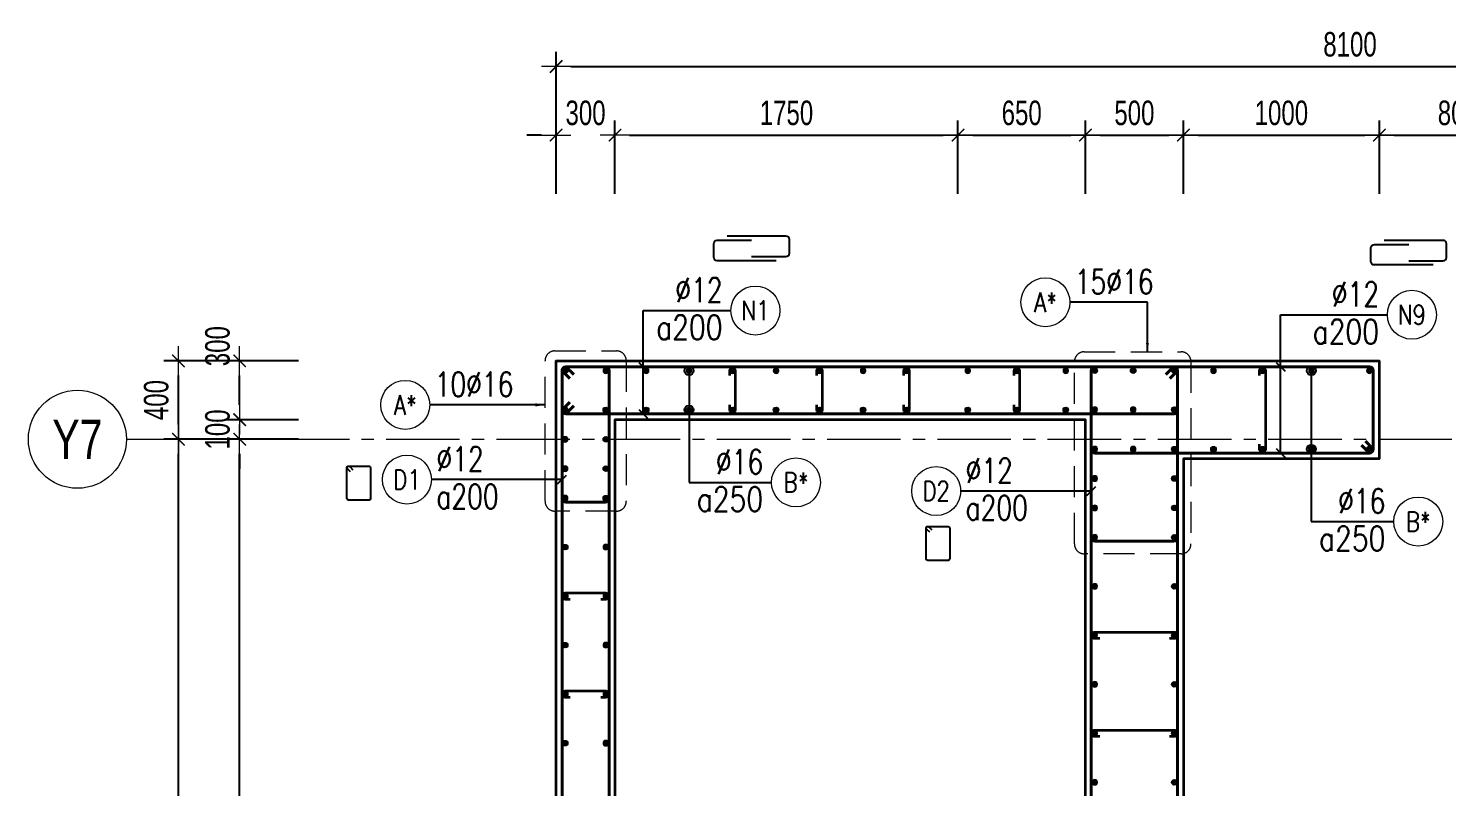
# Model space of a CAD drawing. Header units: millimetres. Extents: x 738475 to 1279438, y -34239 to 156422.
# Drawn here: x 1150913 to 1158149, y 145708 to 149576 of the extents above; entities that cross this region are included whole.
import ezdxf
from ezdxf.enums import TextEntityAlignment as Align

# ---------------------------------------------------------------- set-up
doc = ezdxf.new("R2010")
doc.units = ezdxf.units.MM
doc.header["$MEASUREMENT"] = 0
doc.linetypes.add('HIDDEN2', pattern=[4.7625, 3.175, -1.5875])
doc.linetypes.add('OF_Grid_1$0$CENTER2', pattern=[1.125, 0.75, -0.125, 0.125, -0.125])
doc.layers.get('0').update_dxf_attribs({"lineweight": 20})
doc.layers.get('Defpoints').update_dxf_attribs({"color": 151, "lineweight": 9})
for name, color, linetype, lineweight in [('KC-LEADER', 153, 'Continuous', 18), ('KC-THEP', 6, 'Continuous', 40), ('NDC_S_DIM', 1, 'Continuous', 15), ('NDC_S_HIDDEN', 8, 'HIDDEN2', 13), ('NDC_S_LEADER', 1, 'Continuous', 15), ('NDC_S_REBAR', 4, 'Continuous', 35), ('NDC_S_STIRRUP', 4, 'Continuous', 40), ('NDC_S_VN TEXT', 7, 'Continuous', 20), ('NDC_S_WALL', 6, 'Continuous', 35), ('OF_Grid_1$0$NDC_S_AXIS', 5, 'OF_Grid_1$0$CENTER2', 13), ('OF_Grid_1$0$NDC_S_SYMBOL', 1, 'Continuous', 15), ('OF_Grid_1$0$NDC_S_TEXT SYMBOL', 7, 'Continuous', 20)]:
    doc.layers.add(name, color=color, linetype=linetype, lineweight=lineweight)
doc.layers.add('Leader', color=6, linetype='Continuous')
doc.layers.add('Ligature', color=1, linetype='Continuous')
doc.styles.add('NDC_ARIAL', font='arial.ttf', dxfattribs={"width": 0.85})
doc.styles.add('NDC_DIM', font='', dxfattribs={"width": 0.75})
doc.styles.add('NDC_EN TXT', font='romans.shx', dxfattribs={"width": 0.8})
doc.styles.add('OF_Grid_1$0$NDC_ANNO', font='', dxfattribs={"width": 0.8})
doc.styles.get('NDC_DIM').set_extended_font_data('Dotum')
doc.styles.get('OF_Grid_1$0$NDC_ANNO').set_extended_font_data('Dotum')
doc.dimstyles.new('NDC_1-50', dxfattribs={"dimscale": 50, "dimtxt": 2.5, "dimasz": 1, "dimexe": 1.5, "dimexo": 0, "dimgap": 0.8, "dimtad": 1, "dimdec": 0, "dimdsep": 46, "dimtxsty": 'NDC_ARIAL', "dimblk": 'DIMMARK', "dimcen": 49999.938995, "dimdle": 1.5, "dimclrd": 1, "dimclre": 1, "dimclrt": 3, "dimadec": 0, "dimazin": 0, "dimtfac": 1, "dimtdec": 0, "dimtix": 1, "dimtmove": 2, "dimatfit": 3, "dimfxl": 1, "dimarcsym": 0})
doc.dimstyles.new('NDC_dim_30', dxfattribs={"dimscale": 30, "dimtxt": 2.5, "dimasz": 1.5, "dimexe": 1.5, "dimexo": 2.5, "dimgap": 1, "dimtad": 1, "dimdec": 0, "dimzin": 0, "dimdsep": 46, "dimtxsty": 'NDC_DIM', "dimblk": 'DIMMARK', "dimcen": 0.09, "dimdle": 1.2, "dimclrd": 1, "dimclre": 1, "dimclrt": 3, "dimadec": 0, "dimazin": 0, "dimtfac": 1, "dimtdec": 0, "dimtix": 1, "dimtofl": 0, "dimtmove": 0, "dimatfit": 3, "dimfxl": 6, "dimfxlon": 1, "dimtolj": 1, "dimtzin": 0, "dimarcsym": 0})
doc.dimstyles.new('NDC_dim_50', dxfattribs={"dimscale": 50, "dimtxt": 2.5, "dimasz": 1.5, "dimexe": 1.5, "dimexo": 2.5, "dimgap": 1, "dimtad": 1, "dimdec": 0, "dimzin": 0, "dimdsep": 46, "dimtxsty": 'NDC_DIM', "dimblk": 'DIMMARK', "dimcen": 0.09, "dimdle": 1.2, "dimclrd": 1, "dimclre": 1, "dimclrt": 3, "dimadec": 0, "dimazin": 0, "dimtfac": 1, "dimtdec": 0, "dimtix": 1, "dimtofl": 0, "dimtmove": 0, "dimatfit": 3, "dimfxl": 6, "dimfxlon": 1, "dimtolj": 1, "dimtzin": 0, "dimarcsym": 0})

# ---------------------------------------------------------------- blocks, each defined once
blk = doc.blocks.new('THEP')
at = {"layer": 'KC-LEADER', "color": 6}
blk.add_circle((0, 0), 14, dxfattribs=at)
at = {"layer": 'KC-THEP'}
for p, q in [((-14, 0), (14, 0)), ((9.9, 9.9), (-9.9, -9.9)), ((-9.9, 9.9), (9.9, -9.9)), ((0, 14), (0, -14))]:
    blk.add_line(p, q, dxfattribs=at)
blk = doc.blocks.new('DIMMARK')
at = {"layer": 'NDC_S_DIM', "color": 1}
blk.add_line((-1.5, 0), (1, 0), dxfattribs=at)
at = {"layer": 'NDC_S_DIM', "color": 2, "const_width": 0.1}
blk.add_lwpolyline([(-0.424, -0.424), (0.424, 0.424)], dxfattribs=at)
blk = doc.blocks.new('*U13')
blk.add_circle((-2.5, 0), 2.5)
at = {"layer": 'NDC_S_VN TEXT', "color": 3, "style": 'NDC_EN TXT', "width": 0.75}
blk.add_attdef('DK1', (0.5, 0.85), '', height=2.5, dxfattribs=at)
at = {"layer": 'NDC_S_VN TEXT', "color": 7, "style": 'NDC_EN TXT', "width": 0.8}
blk.add_attdef('SH2', text='', height=2, dxfattribs=at).set_placement((-2.5, 0), align=Align.MIDDLE)
blk = doc.blocks.new('*U11')
blk.add_circle((-2.5, 0), 2.5)
at = {"layer": 'NDC_S_VN TEXT', "color": 3, "style": 'NDC_EN TXT', "width": 0.75}
for tag, p in [('DK1', (0.5, 0.85)), ('KC1', (0.5, -2.97))]:
    blk.add_attdef(tag, p, '', height=2.5, dxfattribs=at)
at = {"layer": 'NDC_S_VN TEXT', "color": 7, "style": 'NDC_EN TXT', "width": 0.8}
blk.add_attdef('SH2', text='', height=2, dxfattribs=at).set_placement((-2.5, 0), align=Align.MIDDLE)
blk = doc.blocks.new('*U10')
blk.add_circle((2.5, 0), 2.5)
at = {"layer": 'NDC_S_VN TEXT', "color": 3, "style": 'NDC_EN TXT'}
for tag, width, p in [('DK2', 0.75, (-0.85, 0.85)), ('KC2', 0.8, (-0.85, -2.97))]:
    blk.add_attdef(tag, text='', height=2.5, dxfattribs=dict(at, width=width)).set_placement(p, align=Align.RIGHT)
at = {"layer": 'NDC_S_VN TEXT', "color": 7, "style": 'NDC_EN TXT', "width": 0.8}
blk.add_attdef('SH3', text='', height=2, dxfattribs=at).set_placement((2.5, 0), align=Align.MIDDLE)
blk = doc.blocks.new('A$C72321851')
at = {"layer": 'Ligature'}
for points in [[(-60.9, -129.3), (-60.9, 170.9, -0.414214), (-43.3, 188.5), (25.8, 188.5, -0.414214), (43.4, 170.9), (43.4, -4.3)], [(-39.7, -4.3), (-39.7, -179.5, 0.414214), (-22.1, -197.1), (47, -197.1, 0.414214), (64.6, -179.5), (64.6, 120.7)]]:
    blk.add_lwpolyline(points, format="xyb", dxfattribs=at)
blk = doc.blocks.new('*D123')
at = {"layer": 'Defpoints', "color": 0, "transparency": 16777216}
for p in [(1151991.4, 147480.2), (1154235.3, 147480.2), (1154344.6, 135880.2)]:
    blk.add_point(p, dxfattribs=at)
at = {"layer": 'NDC_S_DIM', "color": 1, "lineweight": -2, "transparency": 16777216}
for p, q in [((1152291.4, 147480.2), (1151916.4, 147480.2)), ((1151991.4, 135955.2), (1151991.4, 147405.2)), ((1152291.4, 135880.2), (1151916.4, 135880.2))]:
    blk.add_line(p, q, dxfattribs=at)
at = {"layer": 'NDC_S_DIM', "color": 1, "lineweight": -2, "transparency": 16777216, "xscale": 75, "yscale": 75, "zscale": 75}
for p, rotation in [((1151991.4, 147480.2), 90), ((1151991.4, 135880.2), 270)]:
    blk.add_blockref('DIMMARK', p, dxfattribs=dict(at, rotation=rotation))
at = {"layer": 'NDC_S_DIM', "color": 3, "transparency": 16777216, "insert": (1151878.8, 141680.2), "char_height": 125, "attachment_point": 5, "rotation": 90, "style": 'NDC_DIM'}
blk.add_mtext('\\A1;11600', dxfattribs=at)
blk = doc.blocks.new('*D124')
at = {"layer": 'Defpoints', "color": 0, "transparency": 16777216}
for p in [(1153906, 149031.9), (1153606, 147699.2), (1153906, 147399.2)]:
    blk.add_point(p, dxfattribs=at)
at = {"layer": 'NDC_S_DIM', "color": 1, "lineweight": -2, "transparency": 16777216}
for p, q in [((1153606, 148731.9), (1153606, 149106.9)), ((1153906, 148731.9), (1153906, 149106.9)), ((1153531, 149031.9), (1153456, 149031.9)), ((1153981, 149031.9), (1154056, 149031.9))]:
    blk.add_line(p, q, dxfattribs=at)
at = {"layer": 'NDC_S_DIM', "color": 1, "lineweight": -2, "transparency": 16777216, "xscale": 75, "yscale": 75, "zscale": 75}
blk.add_blockref('DIMMARK', (1153606, 149031.9), dxfattribs=at)
at = {"layer": 'NDC_S_DIM', "color": 1, "lineweight": -2, "transparency": 16777216, "xscale": 75, "yscale": 75, "zscale": 75, "rotation": 180}
blk.add_blockref('DIMMARK', (1153906, 149031.9), dxfattribs=at)
at = {"layer": 'NDC_S_DIM', "color": 3, "transparency": 16777216, "insert": (1153756, 149144.5), "char_height": 125, "attachment_point": 5, "style": 'NDC_DIM'}
blk.add_mtext('\\A1;300', dxfattribs=at)
blk = doc.blocks.new('*U15')
at = {"layer": 'OF_Grid_1$0$NDC_S_SYMBOL'}
blk.add_line((5, 0), (9, 0), dxfattribs=at)
blk.add_circle((0, 0), 5, dxfattribs=at)
at = {"layer": 'OF_Grid_1$0$NDC_S_TEXT SYMBOL', "color": 7, "style": 'OF_Grid_1$0$NDC_ANNO', "width": 0.8}
blk.add_attdef('GRID', text='', height=4, rotation=270, dxfattribs=at).set_placement((0, 0), align=Align.MIDDLE)
blk = doc.blocks.new('*D149')
at = {"layer": 'Defpoints', "color": 0, "ltscale": 200, "transparency": 16777216}
for p in [(1161706, 149381.7), (1153606, 147827.7), (1161706, 147258.8)]:
    blk.add_point(p, dxfattribs=at)
at = {"layer": 'NDC_S_DIM', "color": 1, "lineweight": -2, "ltscale": 200, "transparency": 16777216}
for p, q in [((1153606, 149081.7), (1153606, 149456.7)), ((1161706, 149081.7), (1161706, 149456.7)), ((1153681, 149381.7), (1161631, 149381.7))]:
    blk.add_line(p, q, dxfattribs=at)
at = {"layer": 'NDC_S_DIM', "color": 1, "lineweight": -2, "ltscale": 200, "transparency": 16777216, "xscale": 75, "yscale": 75, "zscale": 75, "rotation": 180}
blk.add_blockref('DIMMARK', (1153606, 149381.7), dxfattribs=at)
at = {"layer": 'NDC_S_DIM', "color": 1, "lineweight": -2, "ltscale": 200, "transparency": 16777216, "xscale": 75, "yscale": 75, "zscale": 75}
blk.add_blockref('DIMMARK', (1161706, 149381.7), dxfattribs=at)
at = {"layer": 'NDC_S_DIM', "color": 3, "ltscale": 200, "transparency": 16777216, "insert": (1157656, 149494.3), "char_height": 125, "attachment_point": 5, "style": 'NDC_DIM'}
blk.add_mtext('\\A1;8100', dxfattribs=at)
blk = doc.blocks.new('*D151')
at = {"layer": 'Defpoints', "color": 0, "ltscale": 200, "transparency": 16777216}
for p in [(1151991.4, 147580.2), (1153906, 147580.2), (1154235.3, 147480.2)]:
    blk.add_point(p, dxfattribs=at)
at = {"layer": 'NDC_S_DIM', "color": 1, "lineweight": -2, "ltscale": 200, "transparency": 16777216}
for p, q in [((1151991.4, 147655.2), (1151991.4, 147730.2)), ((1152291.4, 147580.2), (1151916.4, 147580.2)), ((1152291.4, 147480.2), (1151916.4, 147480.2)), ((1151991.4, 147405.2), (1151991.4, 147330.2))]:
    blk.add_line(p, q, dxfattribs=at)
at = {"layer": 'NDC_S_DIM', "color": 1, "lineweight": -2, "ltscale": 200, "transparency": 16777216, "xscale": 75, "yscale": 75, "zscale": 75}
for p, rotation in [((1151991.4, 147580.2), 270), ((1151991.4, 147480.2), 90)]:
    blk.add_blockref('DIMMARK', p, dxfattribs=dict(at, rotation=rotation))
at = {"layer": 'NDC_S_DIM', "color": 3, "ltscale": 200, "transparency": 16777216, "insert": (1151878.8, 147530.2), "char_height": 125, "attachment_point": 5, "rotation": 90, "style": 'NDC_DIM'}
blk.add_mtext('\\A1;100', dxfattribs=at)
blk = doc.blocks.new('*D131')
at = {"layer": 'Defpoints', "color": 0, "ltscale": 200, "transparency": 16777216}
for p in [(1151991.4, 147880.2), (1153606, 147880.2), (1153906, 147580.2)]:
    blk.add_point(p, dxfattribs=at)
at = {"layer": 'NDC_S_DIM', "color": 1, "lineweight": -2, "ltscale": 200, "transparency": 16777216}
for p, q in [((1152291.4, 147880.2), (1151916.4, 147880.2)), ((1151991.4, 147655.2), (1151991.4, 147805.2)), ((1152291.4, 147580.2), (1151916.4, 147580.2))]:
    blk.add_line(p, q, dxfattribs=at)
at = {"layer": 'NDC_S_DIM', "color": 1, "lineweight": -2, "ltscale": 200, "transparency": 16777216, "xscale": 75, "yscale": 75, "zscale": 75}
for p, rotation in [((1151991.4, 147880.2), 90), ((1151991.4, 147580.2), 270)]:
    blk.add_blockref('DIMMARK', p, dxfattribs=dict(at, rotation=rotation))
at = {"layer": 'NDC_S_DIM', "color": 3, "ltscale": 200, "transparency": 16777216, "insert": (1151878.8, 147955.2), "char_height": 125, "attachment_point": 5, "rotation": 90, "style": 'NDC_DIM'}
blk.add_mtext('\\A1;300', dxfattribs=at)
blk = doc.blocks.new('*D135')
at = {"layer": 'Defpoints', "color": 0, "ltscale": 200, "transparency": 16777216}
for p in [(1151678.8, 147480.2), (1153719.8, 147480.2), (1153719.9, 135880.4)]:
    blk.add_point(p, dxfattribs=at)
at = {"layer": 'NDC_S_DIM', "color": 1, "lineweight": -2, "ltscale": 200, "transparency": 16777216}
for p, q in [((1151978.8, 147480.2), (1151603.8, 147480.2)), ((1151678.8, 135955.4), (1151678.8, 147405.2)), ((1151978.8, 135880.4), (1151603.8, 135880.4))]:
    blk.add_line(p, q, dxfattribs=at)
at = {"layer": 'NDC_S_DIM', "color": 1, "lineweight": -2, "ltscale": 200, "transparency": 16777216, "xscale": 75, "yscale": 75, "zscale": 75}
for p, rotation in [((1151678.8, 147480.2), 90), ((1151678.8, 135880.4), 270)]:
    blk.add_blockref('DIMMARK', p, dxfattribs=dict(at, rotation=rotation))
at = {"layer": 'NDC_S_DIM', "color": 3, "ltscale": 200, "transparency": 16777216, "insert": (1151566.2, 141680.3), "char_height": 125, "attachment_point": 5, "rotation": 90, "style": 'NDC_DIM'}
blk.add_mtext('\\A1;11600', dxfattribs=at)
blk = doc.blocks.new('*D136')
at = {"layer": 'Defpoints', "color": 0, "ltscale": 200, "transparency": 16777216}
for p in [(1151678.8, 147880.2), (1153606, 147880.2), (1153719.8, 147480.2)]:
    blk.add_point(p, dxfattribs=at)
at = {"layer": 'NDC_S_DIM', "color": 1, "lineweight": -2, "ltscale": 200, "transparency": 16777216}
for p, q in [((1151978.8, 147880.2), (1151603.8, 147880.2)), ((1151678.8, 147555.2), (1151678.8, 147805.2)), ((1151978.8, 147480.2), (1151603.8, 147480.2))]:
    blk.add_line(p, q, dxfattribs=at)
at = {"layer": 'NDC_S_DIM', "color": 1, "lineweight": -2, "ltscale": 200, "transparency": 16777216, "xscale": 75, "yscale": 75, "zscale": 75}
for p, rotation in [((1151678.8, 147880.2), 90), ((1151678.8, 147480.2), 270)]:
    blk.add_blockref('DIMMARK', p, dxfattribs=dict(at, rotation=rotation))
at = {"layer": 'NDC_S_DIM', "color": 3, "ltscale": 200, "transparency": 16777216, "insert": (1151566.2, 147680.2), "char_height": 125, "attachment_point": 5, "rotation": 90, "style": 'NDC_DIM'}
blk.add_mtext('\\A1;400', dxfattribs=at)
blk = doc.blocks.new('*D106')
at = {"layer": 'Defpoints', "color": 0, "ltscale": 200, "transparency": 16777216}
for p in [(1155656, 149031.9), (1155656, 147880.2), (1153906, 147399.2)]:
    blk.add_point(p, dxfattribs=at)
at = {"layer": 'NDC_S_DIM', "color": 1, "lineweight": -2, "ltscale": 200, "transparency": 16777216}
for p, q in [((1153906, 148731.9), (1153906, 149106.9)), ((1155656, 148731.9), (1155656, 149106.9)), ((1153981, 149031.9), (1155581, 149031.9))]:
    blk.add_line(p, q, dxfattribs=at)
at = {"layer": 'NDC_S_DIM', "color": 1, "lineweight": -2, "ltscale": 200, "transparency": 16777216, "xscale": 75, "yscale": 75, "zscale": 75, "rotation": 180}
blk.add_blockref('DIMMARK', (1153906, 149031.9), dxfattribs=at)
at = {"layer": 'NDC_S_DIM', "color": 1, "lineweight": -2, "ltscale": 200, "transparency": 16777216, "xscale": 75, "yscale": 75, "zscale": 75}
blk.add_blockref('DIMMARK', (1155656, 149031.9), dxfattribs=at)
at = {"layer": 'NDC_S_DIM', "color": 3, "ltscale": 200, "transparency": 16777216, "insert": (1154781, 149144.5), "char_height": 125, "attachment_point": 5, "style": 'NDC_DIM'}
blk.add_mtext('\\A1;1750', dxfattribs=at)
blk = doc.blocks.new('*D107')
at = {"layer": 'Defpoints', "color": 0, "ltscale": 200, "transparency": 16777216}
for p in [(1156306, 149031.9), (1155656, 147880.2), (1156306, 147580.2)]:
    blk.add_point(p, dxfattribs=at)
at = {"layer": 'NDC_S_DIM', "color": 1, "lineweight": -2, "ltscale": 200, "transparency": 16777216}
for p, q in [((1155656, 148731.9), (1155656, 149106.9)), ((1156306, 148731.9), (1156306, 149106.9)), ((1155731, 149031.9), (1156231, 149031.9))]:
    blk.add_line(p, q, dxfattribs=at)
at = {"layer": 'NDC_S_DIM', "color": 1, "lineweight": -2, "ltscale": 200, "transparency": 16777216, "xscale": 75, "yscale": 75, "zscale": 75, "rotation": 180}
blk.add_blockref('DIMMARK', (1155656, 149031.9), dxfattribs=at)
at = {"layer": 'NDC_S_DIM', "color": 1, "lineweight": -2, "ltscale": 200, "transparency": 16777216, "xscale": 75, "yscale": 75, "zscale": 75}
blk.add_blockref('DIMMARK', (1156306, 149031.9), dxfattribs=at)
at = {"layer": 'NDC_S_DIM', "color": 3, "ltscale": 200, "transparency": 16777216, "insert": (1155981, 149144.5), "char_height": 125, "attachment_point": 5, "style": 'NDC_DIM'}
blk.add_mtext('\\A1;650', dxfattribs=at)
blk = doc.blocks.new('*D114')
at = {"layer": 'Defpoints', "color": 0, "ltscale": 200, "transparency": 16777216}
for p in [(1156806, 149031.9), (1156306, 147580.2), (1156806, 147380.2)]:
    blk.add_point(p, dxfattribs=at)
at = {"layer": 'NDC_S_DIM', "color": 1, "lineweight": -2, "ltscale": 200, "transparency": 16777216}
for p, q in [((1156306, 148731.9), (1156306, 149106.9)), ((1156806, 148731.9), (1156806, 149106.9)), ((1156381, 149031.9), (1156731, 149031.9))]:
    blk.add_line(p, q, dxfattribs=at)
at = {"layer": 'NDC_S_DIM', "color": 1, "lineweight": -2, "ltscale": 200, "transparency": 16777216, "xscale": 75, "yscale": 75, "zscale": 75, "rotation": 180}
blk.add_blockref('DIMMARK', (1156306, 149031.9), dxfattribs=at)
at = {"layer": 'NDC_S_DIM', "color": 1, "lineweight": -2, "ltscale": 200, "transparency": 16777216, "xscale": 75, "yscale": 75, "zscale": 75}
blk.add_blockref('DIMMARK', (1156806, 149031.9), dxfattribs=at)
at = {"layer": 'NDC_S_DIM', "color": 3, "ltscale": 200, "transparency": 16777216, "insert": (1156556, 149144.5), "char_height": 125, "attachment_point": 5, "style": 'NDC_DIM'}
blk.add_mtext('\\A1;500', dxfattribs=at)
blk = doc.blocks.new('*D115')
at = {"layer": 'Defpoints', "color": 0, "ltscale": 200, "transparency": 16777216}
for p in [(1157805.8, 149031.9), (1156806, 147380.2), (1157805.8, 147380.2)]:
    blk.add_point(p, dxfattribs=at)
at = {"layer": 'NDC_S_DIM', "color": 1, "lineweight": -2, "ltscale": 200, "transparency": 16777216}
for p, q in [((1156806, 148731.9), (1156806, 149106.9)), ((1157805.8, 148731.9), (1157805.8, 149106.9)), ((1156881, 149031.9), (1157730.8, 149031.9))]:
    blk.add_line(p, q, dxfattribs=at)
at = {"layer": 'NDC_S_DIM', "color": 1, "lineweight": -2, "ltscale": 200, "transparency": 16777216, "xscale": 75, "yscale": 75, "zscale": 75, "rotation": 180}
blk.add_blockref('DIMMARK', (1156806, 149031.9), dxfattribs=at)
at = {"layer": 'NDC_S_DIM', "color": 1, "lineweight": -2, "ltscale": 200, "transparency": 16777216, "xscale": 75, "yscale": 75, "zscale": 75}
blk.add_blockref('DIMMARK', (1157805.8, 149031.9), dxfattribs=at)
at = {"layer": 'NDC_S_DIM', "color": 3, "ltscale": 200, "transparency": 16777216, "insert": (1157305.9, 149144.5), "char_height": 125, "attachment_point": 5, "style": 'NDC_DIM'}
blk.add_mtext('\\A1;1000', dxfattribs=at)
blk = doc.blocks.new('*D116')
at = {"layer": 'Defpoints', "color": 0, "ltscale": 200, "transparency": 16777216}
for p in [(1158606.1, 149031.9), (1157805.8, 147380.2), (1158606.1, 147380.2)]:
    blk.add_point(p, dxfattribs=at)
at = {"layer": 'NDC_S_DIM', "color": 1, "lineweight": -2, "ltscale": 200, "transparency": 16777216}
for p, q in [((1157805.8, 148731.9), (1157805.8, 149106.9)), ((1158606.1, 148731.9), (1158606.1, 149106.9)), ((1157880.8, 149031.9), (1158531.1, 149031.9))]:
    blk.add_line(p, q, dxfattribs=at)
at = {"layer": 'NDC_S_DIM', "color": 1, "lineweight": -2, "ltscale": 200, "transparency": 16777216, "xscale": 75, "yscale": 75, "zscale": 75, "rotation": 180}
blk.add_blockref('DIMMARK', (1157805.8, 149031.9), dxfattribs=at)
at = {"layer": 'NDC_S_DIM', "color": 1, "lineweight": -2, "ltscale": 200, "transparency": 16777216, "xscale": 75, "yscale": 75, "zscale": 75}
blk.add_blockref('DIMMARK', (1158606.1, 149031.9), dxfattribs=at)
at = {"layer": 'NDC_S_DIM', "color": 3, "ltscale": 200, "transparency": 16777216, "insert": (1158206, 149144.5), "char_height": 125, "attachment_point": 5, "style": 'NDC_DIM'}
blk.add_mtext('\\A1;800', dxfattribs=at)

msp = doc.modelspace()

# ---------------------------------------------------------------- linework, layer by layer
at = {"layer": 'Ligature'}
for points in [[(1152557.095, 147313.596), (1152541.13, 147329.562, -0.66817864), (1152546.903, 147343.5), (1152651.532, 147343.5, -0.41421356), (1152659.697, 147335.335), (1152659.697, 147178.227, -0.41421356), (1152651.532, 147170.063), (1152546.903, 147170.063, -0.41421356), (1152538.738, 147178.227), (1152538.738, 147335.335, -0.66817864), (1152552.676, 147341.108), (1152568.642, 147325.142)], [(1155511.575, 147005.932), (1155495.609, 147021.898, -0.66817864), (1155501.382, 147035.836), (1155606.011, 147035.836, -0.41421356), (1155614.176, 147027.671), (1155614.176, 146870.564, -0.41421356), (1155606.011, 146862.399), (1155501.382, 146862.399, -0.41421356), (1155493.217, 146870.564), (1155493.217, 147027.671, -0.66817864), (1155507.155, 147033.445), (1155523.121, 147017.479)]]:
    msp.add_lwpolyline(points, format="xyb", dxfattribs=at)
at = {"layer": 'NDC_S_HIDDEN', "ltscale": 50}
for points in [[(1153599.452, 147930.88), (1153913.823, 147930.88, -0.41421356), (1153963.823, 147880.88), (1153963.823, 147163.851, -0.41421356), (1153913.823, 147113.851), (1153599.452, 147113.851, -0.41421356), (1153549.452, 147163.851), (1153549.452, 147880.88, -0.41421356)], [(1156299.969, 147926.333), (1156794.693, 147926.333, -0.41421356), (1156844.693, 147876.333), (1156844.693, 146946.238, -0.41421356), (1156794.693, 146896.238), (1156299.969, 146896.238, -0.41421356), (1156249.969, 146946.238), (1156249.969, 147876.333, -0.41421356)]]:
    msp.add_lwpolyline(points, format="xyb", close=True, dxfattribs=at)
at = {"layer": 'NDC_S_REBAR'}
for points in [[(1154490.962, 147655.17), (1154490.962, 147630.17, 1), (1154520.962, 147630.17), (1154520.962, 147830.17, 1), (1154490.962, 147830.17), (1154490.962, 147805.17)], [(1154934.913, 147655.16), (1154934.913, 147630.16, 1), (1154964.913, 147630.16), (1154964.913, 147830.16, 1), (1154934.913, 147830.16), (1154934.913, 147805.16)], [(1155378.865, 147655.15), (1155378.865, 147630.15, 1), (1155408.865, 147630.15), (1155408.865, 147830.15, 1), (1155378.865, 147830.15), (1155378.865, 147805.15)], [(1155940.957, 147655.175), (1155940.957, 147630.175, 1), (1155970.957, 147630.175), (1155970.957, 147830.175, 1), (1155940.957, 147830.175), (1155940.957, 147805.175)], [(1157194.469, 147805.175), (1157194.469, 147830.175, -1), (1157224.469, 147830.175), (1157224.469, 147430.175, -1), (1157194.469, 147430.175), (1157194.469, 147455.175)], [(1153834.469, 146665.175), (1153859.469, 146665.175, 1), (1153859.469, 146695.175), (1153652.444, 146695.175, 1), (1153652.444, 146665.175), (1153677.444, 146665.175)], [(1156734.469, 146465.175), (1156759.469, 146465.175, 1), (1156759.469, 146495.175), (1156354, 146495.175, 1), (1156354, 146465.175), (1156379, 146465.175)], [(1153834.469, 146165.175), (1153859.469, 146165.175, 1), (1153859.469, 146195.175), (1153652.444, 146195.175, 1), (1153652.444, 146165.175), (1153677.444, 146165.175)], [(1156734.469, 145965.175), (1156759.469, 145965.175, 1), (1156759.469, 145995.175), (1156354, 145995.175, 1), (1156354, 145965.175), (1156379, 145965.175)]]:
    msp.add_lwpolyline(points, format="xyb", dxfattribs=at)
at = {"layer": 'NDC_S_STIRRUP'}
for points in [[(1153675.957, 135570.175), (1153635.957, 135530.175, 0.41421356), (1153655.957, 135510.175), (1153855.957, 135510.175, 0.41421356), (1153875.957, 135530.175), (1153875.957, 147830.175, 0.41421356), (1153855.957, 147850.175), (1153655.957, 147850.175, 0.41421356), (1153635.957, 147830.175), (1153635.957, 135530.175, 0.41421356), (1153655.957, 135510.175), (1153695.957, 135550.175)], [(1153675.957, 147790.175), (1153635.957, 147830.175, -0.41421356), (1153655.957, 147850.175), (1153855.957, 147850.175, -0.41421356), (1153875.957, 147830.175), (1153875.957, 147180.175, -0.41421356), (1153855.957, 147160.175), (1153655.957, 147160.175, -0.41421356), (1153635.957, 147180.175), (1153635.957, 147830.175, -0.41421356), (1153655.957, 147850.175), (1153695.957, 147810.175)], [(1153695.957, 147650.175), (1153655.957, 147610.175, -0.41421356), (1153635.957, 147630.175), (1153635.957, 147830.175, -0.41421356), (1153655.957, 147850.175), (1156755.957, 147850.175, -0.41421356), (1156775.957, 147830.175), (1156775.957, 147630.175, -0.41435759), (1156755.957, 147610.175), (1153655.957, 147610.175, -0.41421356), (1153635.957, 147630.175), (1153675.957, 147670.175)], [(1156735.957, 147790.175), (1156775.957, 147830.175, 0.41421356), (1156755.957, 147850.175), (1156355.957, 147850.175, 0.41421356), (1156335.957, 147830.175), (1156335.957, 146980.358, 0.41421356), (1156355.957, 146960.358), (1156755.957, 146960.358, 0.41421356), (1156775.957, 146980.358), (1156775.957, 147830.175, 0.41421356), (1156755.957, 147850.175), (1156715.957, 147810.175)], [(1156345.957, 138311.525), (1156335.957, 138281.525), (1156335.957, 147830.175, -0.41421356), (1156355.957, 147850.175), (1156755.957, 147850.175, -0.41421356), (1156775.957, 147830.175), (1156775.957, 144580.85), (1156775.957, 144580.85)], [(1157714.786, 147450.175), (1157754.786, 147410.175, 0.41421356), (1157774.786, 147430.175), (1157774.786, 147830.175, 0.41421356), (1157754.786, 147850.175), (1156355.957, 147850.175, 0.41421356), (1156335.957, 147830.175), (1156335.957, 147430.175, 0.41421356), (1156355.957, 147410.175), (1157754.786, 147410.175, 0.41421356), (1157774.786, 147430.175), (1157734.786, 147470.175)]]:
    msp.add_lwpolyline(points, format="xyb", dxfattribs=at)
at = {"layer": 'NDC_S_WALL'}
for points in [[(1153605.957, 135480.175), (1153605.957, 147880.175), (1157804.786, 147880.175), (1157804.786, 147380.175), (1156805.957, 147380.175), (1156805.957, 143330.175)], [(1156305.957, 135780.175), (1156305.957, 147580.175), (1153905.957, 147580.175), (1153905.957, 135780.175)]]:
    msp.add_lwpolyline(points, dxfattribs=at)
at = {"layer": 'OF_Grid_1$0$NDC_S_AXIS', "ltscale": 500}
msp.add_line((1151613.474, 147480.175), (1170234.062, 147480.175), dxfattribs=at)

# ---------------------------------------------------------------- block references
at = {"layer": 'KC-THEP'}
for p, rotation in [((1153652.444, 147830.175), 189.6685644363809), ((1156354, 147830.175), 189.6685644363809), ((1156549.607, 147830.175), 189.6685644363809), ((1153859.469, 147630.175), 9.668564436380946), ((1154065.365, 147630.175), 9.668564436380946), ((1154283.986, 147630.175), 9.668564436380946), ((1154505.962, 147630.17), 9.668564436380926), ((1154727.937, 147630.165), 9.668564436380926), ((1154949.913, 147630.16), 9.668564436380926), ((1155171.889, 147630.155), 9.668564436380926), ((1155393.865, 147630.15), 9.668564436380926), ((1155705.957, 147630.175), 9.668564436380926), ((1155955.957, 147630.175), 9.668564436380926), ((1156205.957, 147630.175), 9.668564436380926), ((1156759.469, 147631.879), 9.668564436380946), ((1153859.469, 147480.175), 9.668564436380946), ((1156759.469, 147430.175), 9.668564436380946), ((1156959.469, 147430.175), 9.668564436380946), ((1157209.469, 147430.175), 9.668564436380946), ((1157459.469, 147430.175), 9.668564436380946), ((1157754.786, 147430.175), 9.668564436380946), ((1153859.469, 147330.175), 9.668564436380946), ((1156759.469, 147280.175), 9.668564436380946), ((1153859.469, 147180.175), 9.668564436380946), ((1156759.469, 147130.175), 9.668564436380946), ((1156759.469, 146980.175), 9.668564436380926), ((1153652.444, 146930.175), 189.6685644363809), ((1156759.469, 146730.175), 9.668564436380926), ((1153652.444, 146680.175), 189.6685644363809), ((1153652.444, 146430.175), 189.6685644363809), ((1156759.469, 146480.175), 9.668564436380926), ((1156759.469, 146230.175), 9.668564436380926), ((1153652.444, 146180.175), 189.6685644363809), ((1153652.444, 145930.175), 189.6685644363809), ((1156759.469, 145980.175), 9.668564436380926), ((1156759.469, 145730.175), 9.668564436380926)]:
    msp.add_blockref('THEP', p, dxfattribs=dict(at, rotation=rotation))
at = {"layer": 'KC-THEP', "xscale": -1}
for p, rotation in [((1153859.469, 147830.175), 170.331435563619), ((1154065.365, 147830.175), 170.331435563619), ((1154283.986, 147830.175), 170.331435563619), ((1154505.962, 147830.17), 170.331435563619), ((1154727.937, 147830.165), 170.331435563619), ((1154949.913, 147830.16), 170.331435563619), ((1155171.889, 147830.155), 170.331435563619), ((1155393.865, 147830.15), 170.331435563619), ((1155705.957, 147830.175), 170.331435563619), ((1155955.957, 147830.175), 170.331435563619), ((1156205.957, 147830.175), 170.331435563619), ((1156759.469, 147830.175), 170.331435563619), ((1156959.469, 147830.175), 170.331435563619), ((1157209.469, 147830.175), 170.331435563619), ((1157459.469, 147830.175), 170.331435563619), ((1157754.786, 147830.175), 170.331435563619), ((1153652.444, 147630.175), 350.3314355636191), ((1156354, 147631.879), 350.3314355636191), ((1156549.607, 147631.879), 350.3314355636191), ((1153652.444, 147480.175), 350.3314355636191), ((1156354, 147430.175), 350.3314355636191), ((1156549.607, 147430.175), 350.3314355636191), ((1153652.444, 147330.175), 350.3314355636191), ((1156354, 147280.175), 350.3314355636191), ((1153652.444, 147180.175), 350.3314355636191), ((1156354, 147130.175), 350.3314355636191), ((1156354, 146980.175), 350.3314355636192), ((1153859.469, 146930.175), 170.331435563619), ((1156354, 146730.175), 350.3314355636192), ((1153859.469, 146680.175), 170.331435563619), ((1153859.469, 146430.175), 170.331435563619), ((1156354, 146480.175), 350.3314355636192), ((1156354, 146230.175), 350.3314355636192), ((1153859.469, 146180.175), 170.331435563619), ((1153859.469, 145930.175), 170.331435563619), ((1156354, 145980.175), 350.3314355636192), ((1156354, 145730.175), 350.3314355636192)]:
    msp.add_blockref('THEP', p, dxfattribs=dict(at, rotation=rotation))
at = {"layer": 'Leader', "rotation": 89.99999999999997}
for p in [(1154598.821, 148451.848), (1157951.347, 148430.321)]:
    msp.add_blockref('A$C72321851', p, dxfattribs=at)
at = {"layer": 'NDC_S_VN TEXT', "xscale": 50, "yscale": 50, "zscale": 50}
for name, p, values in [('*U13', (1156226.925, 148179.055), {'SH2': 'A*', 'DK1': '15%%C16'}), ('*U10', (1154497.4, 148137.023), {'SH3': 'N1', 'DK2': '%%C12', 'KC2': 'a200'}), ('*U10', (1157846.646, 148115.453), {'SH3': 'N9', 'DK2': '%%C12', 'KC2': 'a200'}), ('*U13', (1152961.324, 147655.538), {'SH2': 'A*', 'DK1': '10%%C16'}), ('*U11', (1152970.02, 147274.597), {'SH2': 'D1', 'DK1': '%%C12', 'KC1': 'a200'}), ('*U10', (1154704.597, 147260.462), {'SH3': 'B*', 'DK2': '%%C16', 'KC2': 'a250'}), ('*U11', (1155670.02, 147216.29), {'SH2': 'D2', 'DK1': '%%C12', 'KC1': 'a200'}), ('*U10', (1157879.082, 147060.462), {'SH3': 'B*', 'DK2': '%%C16', 'KC2': 'a250'})]:
    msp.add_blockref(name, p, dxfattribs=at).add_auto_attribs(values)
at = {"layer": 'OF_Grid_1$0$NDC_S_AXIS'}
ref = msp.add_blockref('*U15', (1151163.474, 147480.175), dxfattribs=dict(at, xscale=50, yscale=50, zscale=50))
ref.add_attrib('GRID', 'Y7', dxfattribs={"layer": 'OF_Grid_1$0$NDC_S_TEXT SYMBOL', "color": 7, "height": 200, "style": 'OF_Grid_1$0$NDC_ANNO', "width": 0.8}).set_placement((1151163.474, 147480.175), align=Align.MIDDLE)

# ---------------------------------------------------------------- dimensions: what is measured, and where the dimension line sits
at = {"layer": 'NDC_S_DIM', "ltscale": 200}
dim = msp.add_linear_dim(base=(1161705.957, 149381.667), p1=(1153605.957, 147827.67), p2=(1161705.957, 147258.756), dimstyle='NDC_dim_50', dxfattribs=at)
dim.commit()
dim.dimension.update_dxf_attribs({"geometry": '*D149', "text_midpoint": (1157655.957, 149494.252)})
at = {"layer": 'NDC_S_DIM'}
dim = msp.add_linear_dim(base=(1153905.957, 149031.926), p1=(1153605.957, 147699.249), p2=(1153905.957, 147399.249), dimstyle='NDC_dim_50', dxfattribs=at)
dim.commit()
dim.dimension.update_dxf_attribs({"geometry": '*D124', "text_midpoint": (1153755.957, 149144.511)})
at = {"layer": 'NDC_S_DIM', "ltscale": 200}
for base, p1, p2, picture, middle in [((1155655.957, 149031.926), (1153905.957, 147399.249), (1155655.957, 147880.175), '*D106', (1154780.957, 149144.511)), ((1156305.957, 149031.926), (1155655.957, 147880.175), (1156305.957, 147580.175), '*D107', (1155980.957, 149144.511)), ((1156805.957, 149031.926), (1156305.957, 147580.175), (1156805.957, 147380.175), '*D114', (1156555.957, 149144.511)), ((1157805.786, 149031.926), (1156805.957, 147380.175), (1157805.786, 147380.175), '*D115', (1157305.872, 149144.511)), ((1158606.127, 149031.926), (1157805.786, 147380.175), (1158606.127, 147380.175), '*D116', (1158205.957, 149144.511))]:
    dim = msp.add_linear_dim(base=base, p1=p1, p2=p2, dimstyle='NDC_dim_50', override={"dimtmove": 1}, dxfattribs=at)
    dim.commit()
    dim.dimension.update_dxf_attribs({"geometry": picture, "text_midpoint": middle})
dim = msp.add_linear_dim(base=(1151991.373, 147880.175), p1=(1153905.957, 147580.175), p2=(1153605.957, 147880.175), angle=90, dimstyle='NDC_dim_50', override={"dimtmove": 1}, dxfattribs=at)
dim.commit()
dim.dimension.update_dxf_attribs({"geometry": '*D131', "text_midpoint": (1151991.373, 147955.175), "dimtype": 160})
for base, p1, p2, picture, middle in [((1151678.777, 147880.175), (1153719.844, 147480.175), (1153605.957, 147880.175), '*D136', (1151566.192, 147680.175)), ((1151991.373, 147580.175), (1154235.261, 147480.175), (1153905.957, 147580.175), '*D151', (1151878.788, 147530.175)), ((1151678.777, 147480.175), (1153719.942, 135880.429), (1153719.844, 147480.175), '*D135', (1151566.192, 141680.302))]:
    dim = msp.add_linear_dim(base=base, p1=p1, p2=p2, angle=90, dimstyle='NDC_dim_50', override={"dimtmove": 1}, dxfattribs=at)
    dim.commit()
    dim.dimension.update_dxf_attribs({"geometry": picture, "text_midpoint": middle})
at = {"layer": 'NDC_S_DIM'}
dim = msp.add_linear_dim(base=(1151991.373, 147480.175), p1=(1154344.594, 135880.175), p2=(1154235.261, 147480.175), angle=90, dimstyle='NDC_dim_50', override={"dimtmove": 1}, dxfattribs=at)
dim.commit()
dim.dimension.update_dxf_attribs({"geometry": '*D123', "text_midpoint": (1151878.788, 141680.175)})

# ---------------------------------------------------------------- leaders
at = {"layer": 'NDC_S_LEADER'}
for points, override in [([(1154049.964, 147610.175), (1154049.964, 148136.841), (1154497.4, 148136.841)], {"dimgap": 1, "dimtad": 0, "dimldrblk": 'Oblique'}), ([(1154049.964, 147850.175), (1154049.964, 148136.841), (1154497.4, 148136.841)], {"dimtad": 0, "dimldrblk": 'Oblique'}), ([(1156622.62, 147926.333), (1156622.62, 148179.055), (1156226.925, 148179.055)], {"dimtad": 0}), ([(1157301.907, 147410.175), (1157301.907, 148115.271), (1157846.645, 148115.271)], {"dimtad": 0, "dimldrblk": 'Oblique'}), ([(1157301.907, 147850.175), (1157301.907, 148115.271), (1157846.645, 148115.271)], {"dimtad": 0, "dimldrblk": 'Oblique'}), ([(1154283.986, 147830.175), (1154283.986, 147260.281), (1154704.597, 147260.281)], {"dimgap": 1, "dimtad": 0, "dimldrblk": 'Origin'}), ([(1157458.47, 147830.175), (1157458.47, 147060.281), (1157879.082, 147060.281)], {"dimgap": 1, "dimtad": 0, "dimldrblk": 'Origin'}), ([(1154283.986, 147630.175), (1154283.986, 147260.281), (1154704.597, 147260.281)], {"dimgap": 1, "dimtad": 0, "dimldrblk": 'Origin'}), ([(1157458.47, 147430.175), (1157458.47, 147060.281), (1157879.082, 147060.281)], {"dimgap": 1, "dimtad": 0, "dimldrblk": 'Origin'}), ([(1153635.957, 147274.597), (1152967.945, 147274.597)], {"dimtad": 0, "dimldrblk": 'Oblique'}), ([(1156335.957, 147216.29), (1155667.945, 147216.29)], {"dimtad": 0, "dimldrblk": 'Oblique'})]:
    msp.add_leader(points, dimstyle='NDC_dim_30', override=override, dxfattribs=at)
msp.add_leader([(1153549.452, 147655.538), (1152961.324, 147655.538)], dimstyle='NDC_1-50', dxfattribs=at)

doc.saveas('drawing.dxf')
